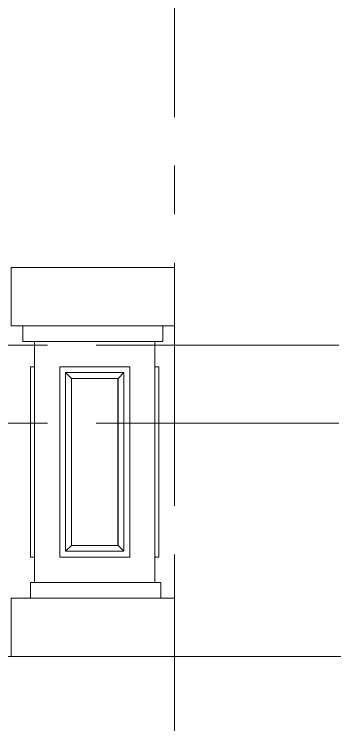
# Model space of a CAD drawing. Header units: millimetres. Extents: x 1832547 to 2001569, y -558009 to -417808.
# Drawn here: x 1988319 to 1989144, y -528320 to -526492 of the extents above; entities that cross this region are included whole.
import ezdxf

# ---------------------------------------------------------------- set-up
doc = ezdxf.new("R2010")
doc.units = ezdxf.units.MM
doc.header["$MEASUREMENT"] = 0
doc.linetypes.add('CENTER', pattern=[2, 1.25, -0.25, 0.25, -0.25])
for name, color, linetype, lineweight in [('CA.manh 08', 8, 'CONTINUOUS', 9), ('CA.thay 145', 145, 'CONTINUOUS', 18), ('CA.tim 67', 67, 'CENTER', 9)]:
    doc.layers.add(name, color=color, linetype=linetype, lineweight=lineweight)

# ---------------------------------------------------------------- blocks, each defined once
blk = doc.blocks.new('f34t43')
at = {"layer": 'CA.manh 08'}
for p, q in [((1919634.9, -524832.7), (1919634.9, -525292.5)), ((1919784.9, -524832.7), (1919634.9, -524832.7)), ((1919634.9, -524832.7), (1919650, -524847.8)), ((1919769.9, -524847.7), (1919784.9, -524832.7)), ((1919784.9, -525292.5), (1919784.9, -524832.7)), ((1919650, -524847.8), (1919650, -525277.4)), ((1919769.7, -524847.8), (1919650, -524847.8)), ((1919769.7, -524847.8), (1919769.9, -524847.7)), ((1919769.7, -525277.4), (1919769.7, -524847.8)), ((1919769.9, -525277.5), (1919769.9, -524847.7)), ((1919634.9, -525292.5), (1919649.9, -525277.5)), ((1919649.9, -525277.5), (1919650, -525277.4)), ((1919649.9, -525277.5), (1919769.9, -525277.5)), ((1919650, -525277.4), (1919769.7, -525277.4)), ((1919769.9, -525277.5), (1919769.7, -525277.4)), ((1919784.9, -525292.5), (1919769.9, -525277.5)), ((1919634.9, -525292.5), (1919784.9, -525292.5))]:
    blk.add_line(p, q, dxfattribs=at)
at = {"layer": 'CA.thay 145'}
for p, q in [((1919494.9, -524712.7), (1919494.9, -524562.7)), ((1919914.9, -524562.7), (1919494.9, -524562.7)), ((1919914.9, -524712.7), (1919914.9, -524562.7)), ((1919494.9, -524712.7), (1919524.9, -524712.7)), ((1919524.9, -524752.7), (1919524.9, -524712.7)), ((1919524.9, -524712.7), (1919884.9, -524712.7)), ((1919884.9, -524752.7), (1919884.9, -524712.7)), ((1919884.9, -524712.7), (1919914.9, -524712.7)), ((1919524.9, -524752.7), (1919554.9, -524752.7)), ((1919554.9, -524752.7), (1919864.9, -524752.7)), ((1919554.9, -524817.7), (1919554.9, -524752.7)), ((1919864.9, -524817.7), (1919864.9, -524752.7)), ((1919864.9, -524752.7), (1919884.9, -524752.7)), ((1919544.9, -524817.7), (1919554.9, -524817.7)), ((1919544.9, -525307.5), (1919544.9, -524817.7)), ((1919554.9, -525307.5), (1919554.9, -524817.7)), ((1919619.9, -524817.7), (1919619.9, -525307.5)), ((1919799.9, -524817.7), (1919619.9, -524817.7)), ((1919799.9, -525307.5), (1919799.9, -524817.7)), ((1919874.9, -524817.7), (1919864.9, -524817.7)), ((1919864.9, -525307.5), (1919864.9, -524817.7)), ((1919874.9, -524817.7), (1919874.9, -525307.5)), ((1919544.9, -525307.5), (1919554.9, -525307.5)), ((1919554.9, -525372.7), (1919554.9, -525307.5)), ((1919619.9, -525307.5), (1919799.9, -525307.5)), ((1919864.9, -525372.7), (1919864.9, -525307.5)), ((1919874.9, -525307.5), (1919864.9, -525307.5)), ((1919554.9, -525372.7), (1919544.9, -525372.7)), ((1919544.9, -525412.7), (1919544.9, -525372.7)), ((1919554.9, -525372.7), (1919864.9, -525372.7)), ((1919879.9, -525372.7), (1919864.9, -525372.7)), ((1919879.9, -525412.7), (1919879.9, -525372.7)), ((1919544.9, -525412.7), (1919494.9, -525412.7)), ((1919494.9, -525562.7), (1919494.9, -525412.7)), ((1919544.9, -525412.7), (1919879.9, -525412.7)), ((1919914.9, -525412.7), (1919879.9, -525412.7)), ((1919914.9, -525562.7), (1919914.9, -525412.7)), ((1919494.9, -525562.7), (1919914.9, -525562.7))]:
    blk.add_line(p, q, dxfattribs=at)

msp = doc.modelspace()

# ---------------------------------------------------------------- linework, layer by layer
at = {"layer": 'CA.thay 145'}
msp.add_lwpolyline([(1991872.8, -528143.6), (1983421.7, -528143.6)], dxfattribs=at)
at = {"layer": 'CA.tim 67', "ltscale": 500}
msp.add_line((1988731, -530756.3), (1988731, -514383.7), dxfattribs=at)
for points in [[(1968529.6, -527343.6), (1994035.6, -527343.6)], [(1968529.6, -527543.6), (1994035.6, -527543.6)]]:
    msp.add_lwpolyline(points, dxfattribs=at)

# ---------------------------------------------------------------- block references
at = {"layer": 'CA.thay 145'}
msp.add_blockref('f34t43', (68816.1, -2580.9), dxfattribs=at)

doc.saveas('drawing.dxf')
